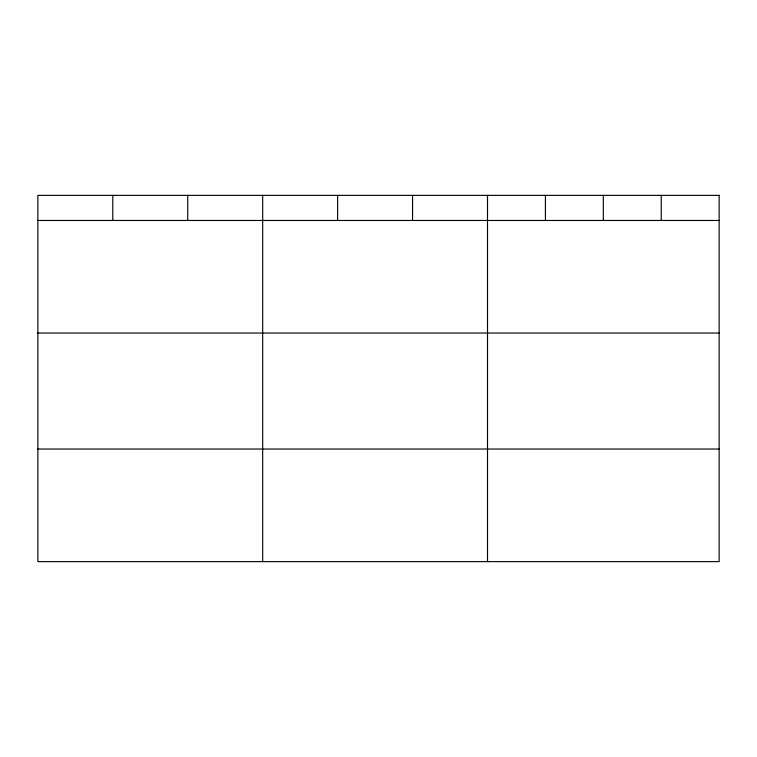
<?xml version="1.0" encoding="UTF-8"?>
<svg xmlns="http://www.w3.org/2000/svg" width="757" height="757" viewBox="0 0 757 757"><rect width="100%" height="100%" fill="white"/><g stroke="black" fill="none" stroke-linecap="round" stroke-linejoin="round"><path stroke-width="1.14" d="M37.85 220.467L719.15 220.467M37.85 333.042L719.15 333.042M37.85 449.043L719.15 449.043M661.24 195.372L661.24 220.467M603.329 195.372L603.329 220.467M545.418 195.372L545.418 220.467M487.508 195.372L487.508 561.628M412.565 195.372L412.565 220.467M337.622 195.372L337.622 220.467M262.679 195.372L262.679 561.628M187.736 195.372L187.736 220.467M112.793 195.372L112.793 220.467M719.15 195.372L37.85 195.372L37.85 561.628L719.15 561.628L719.15 195.372"/></g></svg>
